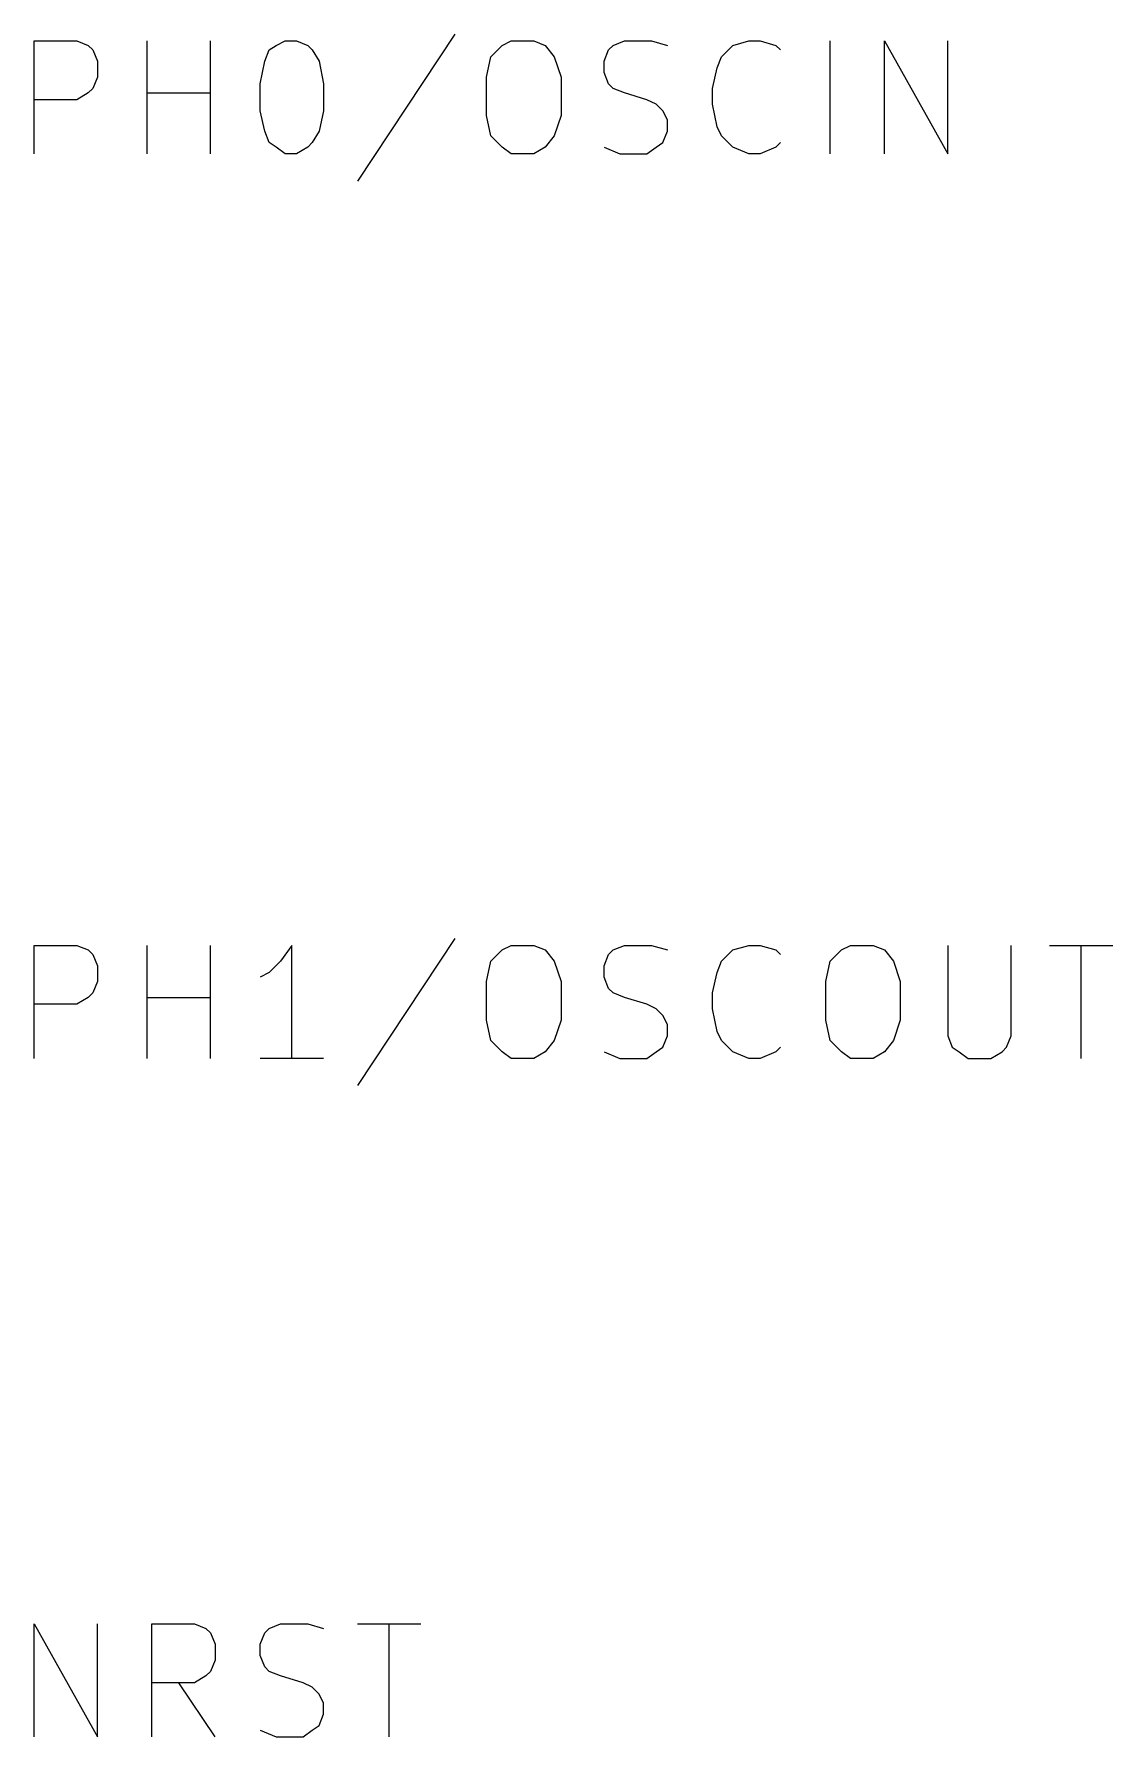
# Model space of a CAD drawing. Extents: x 12 to 829, y -582 to -12.
# Drawn here: x 269.29 to 281.41, y -144.09 to -124.97 of the extents above; entities that cross this region are included whole.
import ezdxf

# ---------------------------------------------------------------- set-up
doc = ezdxf.new("R2010")
doc.units = 0
doc.header["$MEASUREMENT"] = 0
doc.layers.add('BLACK', color=7, linetype='CONTINUOUS')

msp = doc.modelspace()

# ---------------------------------------------------------------- linework, layer by layer
at = {"layer": 'Black'}
for p, q in [((269.291, -126.314), (269.291, -125.044)), ((269.291, -125.044), (269.773, -125.044)), ((269.773, -125.044), (269.9, -125.095)), ((270.561, -126.314), (270.561, -125.044)), ((271.272, -126.314), (271.272, -125.044)), ((272.009, -125.095), (272.11, -125.044)), ((272.11, -125.044), (272.237, -125.044)), ((272.237, -125.044), (272.364, -125.095)), ((274.015, -124.968), (272.923, -126.619)), ((274.549, -125.095), (274.65, -125.044)), ((274.65, -125.044), (274.904, -125.044)), ((274.904, -125.044), (275.031, -125.095)), ((275.793, -125.095), (275.92, -125.044)), ((275.92, -125.044), (276.225, -125.044)), ((276.225, -125.044), (276.403, -125.095)), ((277.139, -125.095), (277.317, -125.044)), ((277.317, -125.044), (277.444, -125.044)), ((277.444, -125.044), (277.622, -125.095)), ((278.232, -126.314), (278.232, -125.044)), ((278.841, -126.314), (278.841, -125.044)), ((278.841, -125.044), (279.552, -126.314)), ((279.552, -126.314), (279.552, -125.044)), ((269.9, -125.095), (269.951, -125.146)), ((269.951, -125.146), (270.002, -125.273)), ((270.002, -125.273), (270.002, -125.451)), ((271.831, -125.527), (271.882, -125.273)), ((271.882, -125.273), (271.932, -125.146)), ((271.932, -125.146), (272.009, -125.095)), ((272.364, -125.095), (272.415, -125.146)), ((272.415, -125.146), (272.491, -125.273)), ((272.491, -125.273), (272.542, -125.527)), ((274.371, -125.451), (274.422, -125.222)), ((274.422, -125.222), (274.549, -125.095)), ((275.031, -125.095), (275.133, -125.222)), ((275.133, -125.222), (275.209, -125.451)), ((275.692, -125.273), (275.742, -125.146)), ((275.692, -125.4), (275.692, -125.273)), ((275.742, -125.146), (275.793, -125.095)), ((276.962, -125.349), (277.012, -125.222)), ((277.012, -125.222), (277.139, -125.095)), ((277.622, -125.095), (277.673, -125.146)), ((270.002, -125.451), (269.951, -125.578)), ((274.371, -125.882), (274.371, -125.451)), ((275.209, -125.451), (275.209, -125.882)), ((275.742, -125.527), (275.692, -125.4)), ((276.911, -125.578), (276.962, -125.349)), ((269.9, -125.628), (269.773, -125.705)), ((269.951, -125.578), (269.9, -125.628)), ((270.561, -125.628), (271.272, -125.628)), ((271.831, -125.832), (271.831, -125.527)), ((272.542, -125.527), (272.542, -125.832)), ((275.793, -125.578), (275.742, -125.527)), ((275.92, -125.628), (275.793, -125.578)), ((276.174, -125.705), (275.92, -125.628)), ((276.911, -125.755), (276.911, -125.578)), ((269.773, -125.705), (269.291, -125.705)), ((271.882, -126.06), (271.831, -125.832)), ((272.542, -125.832), (272.491, -126.06)), ((276.276, -125.755), (276.174, -125.705)), ((276.352, -125.832), (276.276, -125.755)), ((276.403, -125.933), (276.352, -125.832)), ((276.962, -126.009), (276.911, -125.755)), ((274.422, -126.111), (274.371, -125.882)), ((275.209, -125.882), (275.133, -126.111)), ((276.403, -126.06), (276.403, -125.933)), ((277.012, -126.111), (276.962, -126.009)), ((271.932, -126.187), (271.882, -126.06)), ((272.009, -126.238), (271.932, -126.187)), ((272.415, -126.187), (272.364, -126.238)), ((272.491, -126.06), (272.415, -126.187)), ((274.549, -126.238), (274.422, -126.111)), ((275.133, -126.111), (275.031, -126.238)), ((276.276, -126.238), (276.352, -126.187)), ((276.352, -126.187), (276.403, -126.06)), ((277.139, -126.238), (277.012, -126.111)), ((277.673, -126.187), (277.622, -126.238)), ((272.11, -126.314), (272.009, -126.238)), ((272.237, -126.314), (272.11, -126.314)), ((272.364, -126.238), (272.237, -126.314)), ((274.65, -126.314), (274.549, -126.238)), ((274.904, -126.314), (274.65, -126.314)), ((275.031, -126.238), (274.904, -126.314)), ((275.692, -126.238), (275.869, -126.314)), ((275.869, -126.314), (276.174, -126.314)), ((276.174, -126.314), (276.276, -126.238)), ((277.317, -126.314), (277.139, -126.238)), ((277.444, -126.314), (277.317, -126.314)), ((277.622, -126.238), (277.444, -126.314)), ((269.291, -136.474), (269.291, -135.204)), ((269.291, -135.204), (269.773, -135.204)), ((269.773, -135.204), (269.9, -135.255)), ((270.561, -136.474), (270.561, -135.204)), ((271.272, -136.474), (271.272, -135.204)), ((272.186, -135.204), (272.059, -135.382)), ((272.186, -136.474), (272.186, -135.204)), ((274.015, -135.128), (272.923, -136.779)), ((274.549, -135.255), (274.65, -135.204)), ((274.65, -135.204), (274.904, -135.204)), ((274.904, -135.204), (275.031, -135.255)), ((275.793, -135.255), (275.92, -135.204)), ((275.92, -135.204), (276.225, -135.204)), ((276.225, -135.204), (276.403, -135.255)), ((277.139, -135.255), (277.317, -135.204)), ((277.317, -135.204), (277.444, -135.204)), ((277.444, -135.204), (277.622, -135.255)), ((278.359, -135.255), (278.46, -135.204)), ((278.46, -135.204), (278.714, -135.204)), ((278.714, -135.204), (278.841, -135.255)), ((279.552, -135.204), (279.552, -136.22)), ((280.264, -136.22), (280.264, -135.204)), ((280.695, -135.204), (281.407, -135.204)), ((281.051, -136.474), (281.051, -135.204)), ((269.9, -135.255), (269.951, -135.306)), ((269.951, -135.306), (270.002, -135.433)), ((272.059, -135.382), (271.932, -135.509)), ((274.371, -135.611), (274.422, -135.382)), ((274.422, -135.382), (274.549, -135.255)), ((275.031, -135.255), (275.133, -135.382)), ((275.133, -135.382), (275.209, -135.611)), ((275.692, -135.433), (275.742, -135.306)), ((275.742, -135.306), (275.793, -135.255)), ((276.962, -135.509), (277.012, -135.382)), ((277.012, -135.382), (277.139, -135.255)), ((277.622, -135.255), (277.673, -135.306)), ((278.181, -135.611), (278.232, -135.382)), ((278.232, -135.382), (278.359, -135.255)), ((278.841, -135.255), (278.943, -135.382)), ((278.943, -135.382), (279.019, -135.611)), ((270.002, -135.433), (270.002, -135.611)), ((271.932, -135.509), (271.831, -135.56)), ((275.692, -135.56), (275.692, -135.433)), ((275.742, -135.687), (275.692, -135.56)), ((276.911, -135.738), (276.962, -135.509)), ((269.9, -135.788), (269.773, -135.865)), ((269.951, -135.738), (269.9, -135.788)), ((270.002, -135.611), (269.951, -135.738)), ((270.561, -135.788), (271.272, -135.788)), ((274.371, -136.042), (274.371, -135.611)), ((275.209, -135.611), (275.209, -136.042)), ((275.793, -135.738), (275.742, -135.687)), ((275.92, -135.788), (275.793, -135.738)), ((276.174, -135.865), (275.92, -135.788)), ((276.911, -135.915), (276.911, -135.738)), ((278.181, -136.042), (278.181, -135.611)), ((279.019, -135.611), (279.019, -136.042)), ((269.773, -135.865), (269.291, -135.865)), ((276.276, -135.915), (276.174, -135.865)), ((276.352, -135.992), (276.276, -135.915)), ((276.962, -136.169), (276.911, -135.915)), ((274.422, -136.271), (274.371, -136.042)), ((275.209, -136.042), (275.133, -136.271)), ((276.403, -136.093), (276.352, -135.992)), ((276.403, -136.22), (276.403, -136.093)), ((277.012, -136.271), (276.962, -136.169)), ((278.232, -136.271), (278.181, -136.042)), ((279.019, -136.042), (278.943, -136.271)), ((274.549, -136.398), (274.422, -136.271)), ((275.133, -136.271), (275.031, -136.398)), ((276.276, -136.398), (276.352, -136.347)), ((276.352, -136.347), (276.403, -136.22)), ((277.139, -136.398), (277.012, -136.271)), ((277.673, -136.347), (277.622, -136.398)), ((278.359, -136.398), (278.232, -136.271)), ((278.943, -136.271), (278.841, -136.398)), ((279.552, -136.22), (279.603, -136.347)), ((279.603, -136.347), (279.679, -136.398)), ((280.162, -136.398), (280.213, -136.347)), ((280.213, -136.347), (280.264, -136.22)), ((272.542, -136.474), (271.831, -136.474)), ((274.65, -136.474), (274.549, -136.398)), ((274.904, -136.474), (274.65, -136.474)), ((275.031, -136.398), (274.904, -136.474)), ((275.692, -136.398), (275.869, -136.474)), ((275.869, -136.474), (276.174, -136.474)), ((276.174, -136.474), (276.276, -136.398)), ((277.317, -136.474), (277.139, -136.398)), ((277.444, -136.474), (277.317, -136.474)), ((277.622, -136.398), (277.444, -136.474)), ((278.46, -136.474), (278.359, -136.398)), ((278.714, -136.474), (278.46, -136.474)), ((278.841, -136.398), (278.714, -136.474)), ((279.679, -136.398), (279.781, -136.474)), ((279.781, -136.474), (280.035, -136.474)), ((280.035, -136.474), (280.162, -136.398)), ((269.291, -144.094), (269.291, -142.824)), ((269.291, -142.824), (270.002, -144.094)), ((270.002, -144.094), (270.002, -142.824)), ((270.612, -144.094), (270.612, -142.824)), ((270.612, -142.824), (271.094, -142.824)), ((271.094, -142.824), (271.221, -142.875)), ((271.932, -142.875), (272.059, -142.824)), ((272.059, -142.824), (272.364, -142.824)), ((272.364, -142.824), (272.542, -142.875)), ((272.923, -142.824), (273.634, -142.824)), ((273.279, -144.094), (273.279, -142.824)), ((271.221, -142.875), (271.272, -142.926)), ((271.272, -142.926), (271.323, -143.053)), ((271.323, -143.053), (271.323, -143.231)), ((271.831, -143.053), (271.882, -142.926)), ((271.831, -143.18), (271.831, -143.053)), ((271.882, -142.926), (271.932, -142.875)), ((271.323, -143.231), (271.272, -143.358)), ((271.882, -143.307), (271.831, -143.18)), ((271.221, -143.408), (271.094, -143.485)), ((271.272, -143.358), (271.221, -143.408)), ((271.932, -143.358), (271.882, -143.307)), ((272.059, -143.408), (271.932, -143.358)), ((272.313, -143.485), (272.059, -143.408)), ((271.094, -143.485), (270.612, -143.485)), ((271.323, -144.094), (270.916, -143.485)), ((272.415, -143.535), (272.313, -143.485)), ((272.491, -143.612), (272.415, -143.535)), ((272.542, -143.713), (272.491, -143.612)), ((272.542, -143.84), (272.542, -143.713)), ((271.831, -144.018), (272.009, -144.094)), ((272.313, -144.094), (272.415, -144.018)), ((272.415, -144.018), (272.491, -143.967)), ((272.491, -143.967), (272.542, -143.84)), ((272.009, -144.094), (272.313, -144.094))]:
    msp.add_line(p, q, dxfattribs=at)

doc.saveas('drawing.dxf')
